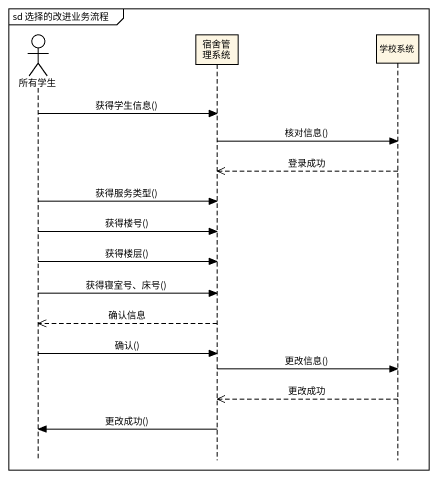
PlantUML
@startuml
mainframe sd 选择的改进业务流程
hide footbox
actor 所有学生
participant 宿舍管理系统
participant 学校系统

所有学生 -> 宿舍管理系统 : 获得学生信息()
宿舍管理系统 -> 学校系统 : 核对信息()
学校系统 -->> 宿舍管理系统 : 登录成功
所有学生 -> 宿舍管理系统 : 获得服务类型()
所有学生 -> 宿舍管理系统 : 获得楼号()
所有学生 -> 宿舍管理系统 : 获得楼层()
所有学生 -> 宿舍管理系统 : 获得寝室号、床号()
宿舍管理系统 -->> 所有学生 : 确认信息
所有学生 -> 宿舍管理系统 : 确认()
宿舍管理系统 -> 学校系统 : 更改信息()
学校系统 -->> 宿舍管理系统 : 更改成功
宿舍管理系统 -> 所有学生 : 更改成功()
@enduml
